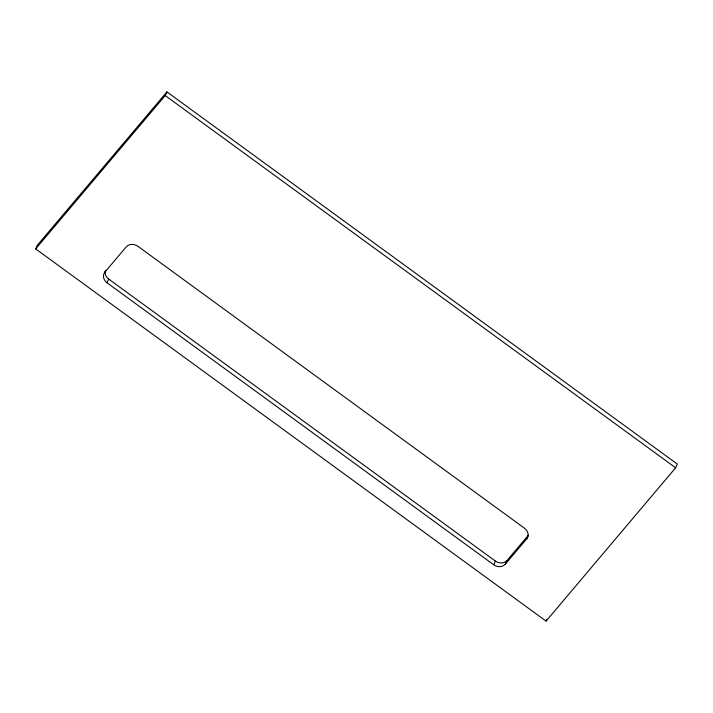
<?xml version="1.0" encoding="UTF-8"?>
<svg xmlns="http://www.w3.org/2000/svg" width="713" height="713" viewBox="0 0 713 713"><rect width="100%" height="100%" fill="white"/><g stroke="black" fill="none" stroke-linecap="round" stroke-linejoin="round"><path stroke-width="1.07" d="M35.65 248.89L37.37 245.21L166.922 91.888L677.35 464.11L675.63 467.79L546.078 621.112L35.65 248.89L165.211 95.569L166.922 91.888M505.321 564.161L507.032 560.48L528.386 535.205L526.675 538.885L505.321 564.161A8.565 7.282 25 0 1 493.699 564.767L107.012 282.776A8.565 7.282 25 0 1 104.882 272.152L105.738 270.307M107.012 282.776L108.733 279.095A8.565 7.282 25 0 1 105.15 271.947M493.699 564.767L495.41 561.086A8.565 7.282 25 0 0 507.032 560.48M546.078 621.112L546.933 619.276M104.882 272.152L126.237 246.876A8.565 7.282 25 0 1 137.859 246.27L524.545 528.262A8.565 7.282 25 0 1 526.675 538.885M165.211 95.569L675.63 467.79M108.733 279.095L495.41 561.086"/></g></svg>
